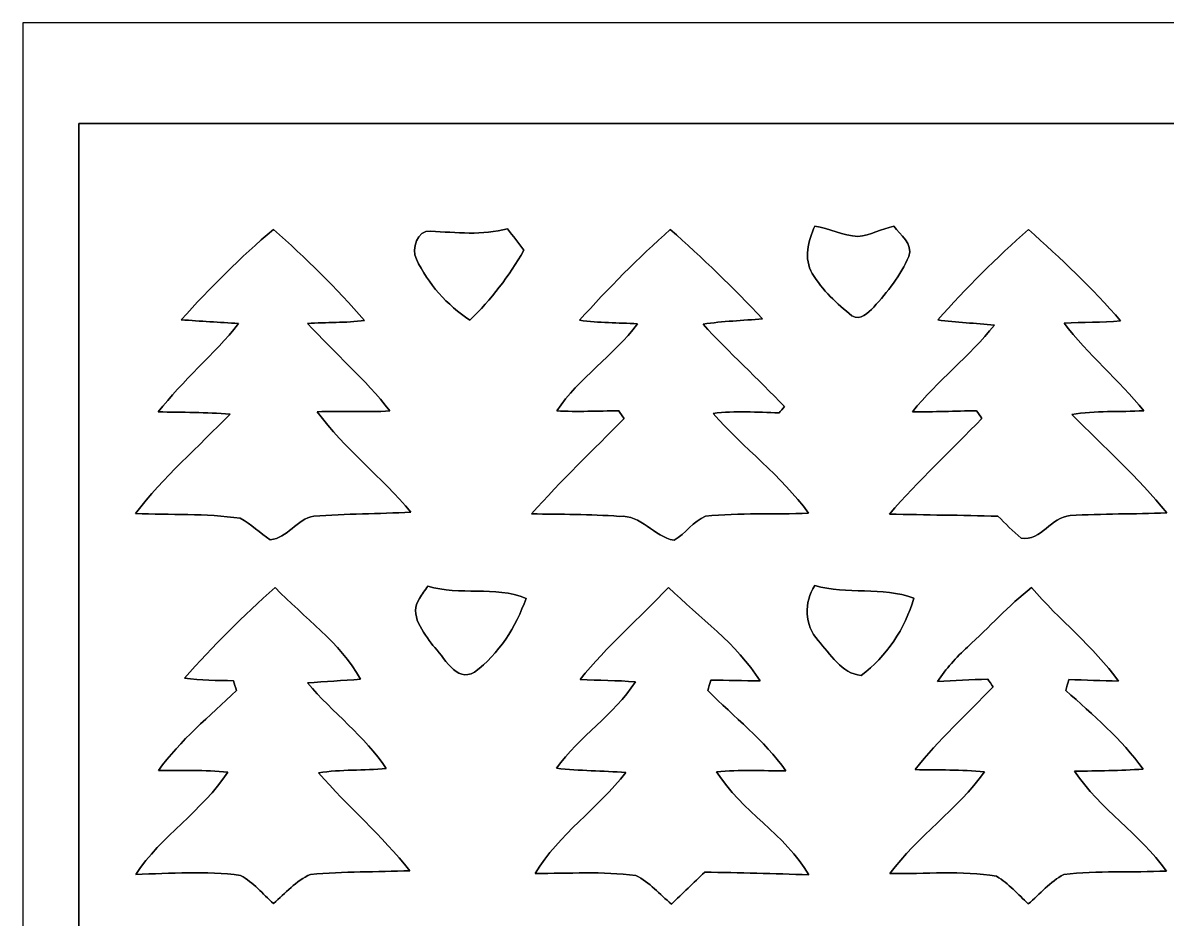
# Model space of a CAD drawing. Header units: centimetres. Extents: x -16.8 to 16.8, y -16.7 to 16.7.
# Drawn here: x -16.77 to -5.95, y 8.19 to 16.67 of the extents above; entities that cross this region are included whole.
import ezdxf

# ---------------------------------------------------------------- set-up
doc = ezdxf.new("R2010")
doc.units = ezdxf.units.CM
doc.header["$MEASUREMENT"] = 0
doc.layers.add('Layer 1', color=7, linetype='Continuous')

msp = doc.modelspace()

# ---------------------------------------------------------------- linework, layer by layer
at = {"layer": 'Layer 1', "color": 7}
for points, knots in [([(-16.77458, 16.66875), (-16.77458, 16.66875), (16.77458, 16.66875), (16.77458, 16.66875), (16.77458, 16.66875), (16.77458, 16.66875), (16.77458, -16.66875), (16.77458, -16.66875), (16.77458, -16.66875), (16.77458, -16.66875), (-16.77458, -16.66875), (-16.77458, -16.66875), (-16.77458, -16.66875), (-16.77458, -16.66875), (-16.77458, 16.66875), (-16.77458, 16.66875), (-16.77458, 16.66875), (-16.77458, 16.66875), (-16.77458, 16.66875), (-16.77458, 16.66875)], [0, 0, 0, 0, 0.16666667, 0.16666667, 0.16666667, 0.16666667, 0.33333333, 0.33333333, 0.33333333, 0.33333333, 0.5, 0.5, 0.5, 0.5, 0.66666667, 0.66666667, 0.66666667, 0.66666667, 1, 1, 1, 1]), ([(-16.24506, 15.71625), (-16.24577, 7.88458), (-16.24542, 0.05292), (-16.24542, -7.77875), (-16.24542, -7.77875), (-16.23801, -10.61014), (-16.26059, -13.44189), (-16.23413, -16.27293), (-16.23413, -16.27293), (-5.78379, -16.29198), (4.66619, -16.27329), (15.11653, -16.28211), (15.11653, -16.28211), (15.49224, -16.28281), (15.86865, -16.27858), (16.24436, -16.25494), (16.24436, -16.25494), (16.23942, -5.60176), (16.25953, 5.05213), (16.23448, 15.70531), (16.23448, 15.70531), (14.40356, 15.73071), (12.57265, 15.70919), (10.74208, 15.71625), (10.74208, 15.71625), (1.74625, 15.71625), (-7.24958, 15.7166), (-16.24506, 15.71625)], [0, 0, 0, 0, 0.125, 0.125, 0.125, 0.125, 0.25, 0.25, 0.25, 0.25, 0.375, 0.375, 0.375, 0.375, 0.5, 0.5, 0.5, 0.5, 0.625, 0.625, 0.625, 0.625, 0.75, 0.75, 0.75, 0.75, 1, 1, 1, 1]), ([(-9.27911, 14.74541), (-9.14259, 14.72283), (-9.01241, 14.65721), (-8.87271, 14.64839), (-8.87271, 14.64839), (-8.75418, 14.65686), (-8.64764, 14.72001), (-8.53264, 14.74435), (-8.53264, 14.74435), (-8.47019, 14.66144), (-8.34813, 14.57748), (-8.39082, 14.4593), (-8.39082, 14.4593), (-8.46631, 14.27797), (-8.59367, 14.12381), (-8.72243, 13.97811), (-8.72243, 13.97811), (-8.77429, 13.9259), (-8.85014, 13.84829), (-8.92845, 13.89627), (-8.92845, 13.89627), (-9.07133, 14.01022), (-9.20821, 14.14004), (-9.30451, 14.29702), (-9.30451, 14.29702), (-9.38671, 14.43602), (-9.34544, 14.60817), (-9.27911, 14.74541)], [0, 0, 0, 0, 0.125, 0.125, 0.125, 0.125, 0.25, 0.25, 0.25, 0.25, 0.375, 0.375, 0.375, 0.375, 0.5, 0.5, 0.5, 0.5, 0.625, 0.625, 0.625, 0.625, 0.75, 0.75, 0.75, 0.75, 1, 1, 1, 1]), ([(-15.27563, 13.85887), (-15.00399, 14.16191), (-14.71542, 14.45154), (-14.40392, 14.71366), (-14.40392, 14.71366), (-14.097, 14.4466), (-13.81054, 14.15697), (-13.54102, 13.85288), (-13.54102, 13.85288), (-13.71988, 13.82889), (-13.90121, 13.83559), (-14.08077, 13.82501), (-14.08077, 13.82501), (-13.82466, 13.54526), (-13.53432, 13.29655), (-13.30113, 12.99633), (-13.30113, 12.99633), (-13.52973, 12.98187), (-13.75939, 12.99633), (-13.98834, 12.98822), (-13.98834, 12.98822), (-13.73011, 12.63897), (-13.38051, 12.37051), (-13.10217, 12.03819), (-13.10217, 12.03819), (-13.40873, 12.02196), (-13.71565, 12.02267), (-14.02186, 12.00079), (-14.02186, 12.00079), (-14.18026, 11.97504), (-14.27198, 11.79054), (-14.4332, 11.77784), (-14.4332, 11.77784), (-14.53233, 11.83958), (-14.61453, 11.92565), (-14.71754, 11.98069), (-14.71754, 11.98069), (-15.04597, 12.02831), (-15.37864, 12.01173), (-15.70919, 12.02514), (-15.70919, 12.02514), (-15.44532, 12.37051), (-15.11476, 12.6559), (-14.81349, 12.96705), (-14.81349, 12.96705), (-15.03998, 12.98116), (-15.26646, 12.98504), (-15.49329, 12.98681), (-15.49329, 12.98681), (-15.26293, 13.28632), (-14.96695, 13.52691), (-14.73376, 13.8236), (-14.73376, 13.8236), (-14.91439, 13.8363), (-15.09536, 13.84582), (-15.27563, 13.85887)], [0, 0, 0, 0, 0.06666667, 0.06666667, 0.06666667, 0.06666667, 0.13333333, 0.13333333, 0.13333333, 0.13333333, 0.2, 0.2, 0.2, 0.2, 0.26666667, 0.26666667, 0.26666667, 0.26666667, 0.33333333, 0.33333333, 0.33333333, 0.33333333, 0.4, 0.4, 0.4, 0.4, 0.46666667, 0.46666667, 0.46666667, 0.46666667, 0.53333333, 0.53333333, 0.53333333, 0.53333333, 0.6, 0.6, 0.6, 0.6, 0.66666667, 0.66666667, 0.66666667, 0.66666667, 0.73333333, 0.73333333, 0.73333333, 0.73333333, 0.8, 0.8, 0.8, 0.8, 0.86666667, 0.86666667, 0.86666667, 0.86666667, 1, 1, 1, 1]), ([(-12.9159, 14.69672), (-12.67284, 14.68684), (-12.42695, 14.65439), (-12.18812, 14.72071), (-12.18812, 14.72071), (-12.13591, 14.65368), (-12.0844, 14.58595), (-12.03396, 14.51751), (-12.03396, 14.51751), (-12.17013, 14.27162), (-12.34546, 14.05043), (-12.54619, 13.85429), (-12.54619, 13.85429), (-12.75997, 13.99999), (-12.93989, 14.19719), (-13.05101, 14.43284), (-13.05101, 14.43284), (-13.09899, 14.53162), (-13.04608, 14.71083), (-12.9159, 14.69672)], [0, 0, 0, 0, 0.16666667, 0.16666667, 0.16666667, 0.16666667, 0.33333333, 0.33333333, 0.33333333, 0.33333333, 0.5, 0.5, 0.5, 0.5, 0.66666667, 0.66666667, 0.66666667, 0.66666667, 1, 1, 1, 1]), ([(-11.50585, 13.85429), (-11.23633, 14.15662), (-10.95058, 14.44449), (-10.64754, 14.71295), (-10.64754, 14.71295), (-10.3438, 14.44413), (-10.05134, 14.16332), (-9.77406, 13.86769), (-9.77406, 13.86769), (-9.96244, 13.85252), (-10.15118, 13.84547), (-10.33815, 13.8176), (-10.33815, 13.8176), (-10.0905, 13.54878), (-9.81922, 13.30254), (-9.56733, 13.03761), (-9.56733, 13.03761), (-9.58003, 13.02244), (-9.60579, 12.99245), (-9.61849, 12.97764), (-9.61849, 12.97764), (-9.82627, 12.98399), (-10.03512, 12.99951), (-10.24184, 12.97305), (-10.24184, 12.97305), (-9.95539, 12.64461), (-9.59873, 12.3825), (-9.33909, 12.02937), (-9.33909, 12.02937), (-9.66399, 12.01455), (-9.99102, 12.03325), (-10.31416, 12.00009), (-10.31416, 12.00009), (-10.43023, 11.95035), (-10.50431, 11.83711), (-10.61261, 11.7729), (-10.61261, 11.7729), (-10.80382, 11.80641), (-10.92271, 12.01808), (-11.1319, 11.99833), (-11.1319, 11.99833), (-11.40742, 12.0202), (-11.68365, 12.01632), (-11.95987, 12.02267), (-11.95987, 12.02267), (-11.68329, 12.33805), (-11.37744, 12.62521), (-11.08463, 12.92507), (-11.08463, 12.92507), (-11.09733, 12.94306), (-11.12308, 12.97869), (-11.13578, 12.99669), (-11.13578, 12.99669), (-11.33158, 12.99669), (-11.52737, 12.9861), (-11.72281, 12.99669), (-11.72281, 12.99669), (-11.51326, 13.31031), (-11.18376, 13.51774), (-10.95939, 13.82007), (-10.95939, 13.82007), (-11.14143, 13.83277), (-11.32487, 13.82712), (-11.50585, 13.85429)], [0, 0, 0, 0, 0.05882353, 0.05882353, 0.05882353, 0.05882353, 0.11764706, 0.11764706, 0.11764706, 0.11764706, 0.17647059, 0.17647059, 0.17647059, 0.17647059, 0.23529412, 0.23529412, 0.23529412, 0.23529412, 0.29411765, 0.29411765, 0.29411765, 0.29411765, 0.35294118, 0.35294118, 0.35294118, 0.35294118, 0.41176471, 0.41176471, 0.41176471, 0.41176471, 0.47058824, 0.47058824, 0.47058824, 0.47058824, 0.52941176, 0.52941176, 0.52941176, 0.52941176, 0.58823529, 0.58823529, 0.58823529, 0.58823529, 0.64705882, 0.64705882, 0.64705882, 0.64705882, 0.70588235, 0.70588235, 0.70588235, 0.70588235, 0.76470588, 0.76470588, 0.76470588, 0.76470588, 0.82352941, 0.82352941, 0.82352941, 0.82352941, 0.88235294, 0.88235294, 0.88235294, 0.88235294, 1, 1, 1, 1]), ([(-8.11706, 13.85782), (-7.84684, 14.15909), (-7.56179, 14.44766), (-7.25664, 14.71436), (-7.25664, 14.71436), (-6.95501, 14.43743), (-6.65198, 14.16015), (-6.38598, 13.84794), (-6.38598, 13.84794), (-6.56414, 13.83453), (-6.7437, 13.83524), (-6.92185, 13.82748), (-6.92185, 13.82748), (-6.69431, 13.52973), (-6.40362, 13.28808), (-6.16691, 12.99845), (-6.16691, 12.99845), (-6.39445, 12.98328), (-6.62411, 13.00233), (-6.84918, 12.96247), (-6.84918, 12.96247), (-6.54368, 12.65802), (-6.21983, 12.36909), (-5.9503, 12.03078), (-5.9503, 12.03078), (-6.25475, 12.0209), (-6.5592, 12.02302), (-6.86329, 12.00609), (-6.86329, 12.00609), (-7.04568, 11.99515), (-7.13352, 11.76302), (-7.32825, 11.79195), (-7.32825, 11.79195), (-7.40586, 11.85721), (-7.47607, 11.92989), (-7.54803, 12.00009), (-7.54803, 12.00009), (-7.88988, 12.01032), (-8.23207, 12.01067), (-8.57356, 12.0209), (-8.57356, 12.0209), (-8.29804, 12.3377), (-7.99112, 12.62486), (-7.69832, 12.92507), (-7.69832, 12.92507), (-7.71102, 12.94342), (-7.73642, 12.98046), (-7.74912, 12.9988), (-7.74912, 12.9988), (-7.95196, 12.99669), (-8.15411, 12.98434), (-8.3566, 12.98928), (-8.3566, 12.98928), (-8.11706, 13.27997), (-7.81791, 13.51456), (-7.58084, 13.80737), (-7.58084, 13.80737), (-7.7597, 13.82712), (-7.93926, 13.83312), (-8.11706, 13.85782)], [0, 0, 0, 0, 0.0625, 0.0625, 0.0625, 0.0625, 0.125, 0.125, 0.125, 0.125, 0.1875, 0.1875, 0.1875, 0.1875, 0.25, 0.25, 0.25, 0.25, 0.3125, 0.3125, 0.3125, 0.3125, 0.375, 0.375, 0.375, 0.375, 0.4375, 0.4375, 0.4375, 0.4375, 0.5, 0.5, 0.5, 0.5, 0.5625, 0.5625, 0.5625, 0.5625, 0.625, 0.625, 0.625, 0.625, 0.6875, 0.6875, 0.6875, 0.6875, 0.75, 0.75, 0.75, 0.75, 0.8125, 0.8125, 0.8125, 0.8125, 0.875, 0.875, 0.875, 0.875, 1, 1, 1, 1]), ([(-15.24459, 10.46797), (-14.97577, 10.77066), (-14.68931, 11.05817), (-14.38628, 11.32664), (-14.38628, 11.32664), (-14.11852, 11.03912), (-13.77033, 10.80805), (-13.58089, 10.45633), (-13.58089, 10.45633), (-13.7474, 10.44469), (-13.91391, 10.43587), (-14.08007, 10.42247), (-14.08007, 10.42247), (-13.84335, 10.14166), (-13.54067, 9.91835), (-13.33535, 9.61178), (-13.33535, 9.61178), (-13.54878, 9.59167), (-13.76468, 9.60579), (-13.9767, 9.57121), (-13.9767, 9.57121), (-13.69766, 9.25407), (-13.37698, 8.97537), (-13.11204, 8.64552), (-13.11204, 8.64552), (-13.42496, 8.63177), (-13.73964, 8.63917), (-14.05184, 8.60989), (-14.05184, 8.60989), (-14.19154, 8.55274), (-14.28891, 8.42892), (-14.40321, 8.33508), (-14.40321, 8.33508), (-14.50587, 8.42469), (-14.59336, 8.53475), (-14.71366, 8.60143), (-14.71366, 8.60143), (-15.04315, 8.64447), (-15.37582, 8.62083), (-15.70673, 8.60989), (-15.70673, 8.60989), (-15.46648, 8.97467), (-15.07525, 9.21032), (-14.83607, 9.57792), (-14.83607, 9.57792), (-15.05373, 9.60155), (-15.27246, 9.59026), (-15.49083, 9.59238), (-15.49083, 9.59238), (-15.28727, 9.88236), (-15.00576, 10.10497), (-14.75423, 10.35085), (-14.75423, 10.35085), (-14.76093, 10.37378), (-14.77469, 10.41929), (-14.78174, 10.44222), (-14.78174, 10.44222), (-14.93591, 10.44928), (-15.09183, 10.44222), (-15.24459, 10.46797)], [0, 0, 0, 0, 0.0625, 0.0625, 0.0625, 0.0625, 0.125, 0.125, 0.125, 0.125, 0.1875, 0.1875, 0.1875, 0.1875, 0.25, 0.25, 0.25, 0.25, 0.3125, 0.3125, 0.3125, 0.3125, 0.375, 0.375, 0.375, 0.375, 0.4375, 0.4375, 0.4375, 0.4375, 0.5, 0.5, 0.5, 0.5, 0.5625, 0.5625, 0.5625, 0.5625, 0.625, 0.625, 0.625, 0.625, 0.6875, 0.6875, 0.6875, 0.6875, 0.75, 0.75, 0.75, 0.75, 0.8125, 0.8125, 0.8125, 0.8125, 0.875, 0.875, 0.875, 0.875, 1, 1, 1, 1]), ([(-12.94271, 11.33863), (-12.63791, 11.2462), (-12.31089, 11.34357), (-12.01314, 11.22257), (-12.01314, 11.22257), (-12.10663, 10.95199), (-12.26891, 10.69658), (-12.50033, 10.52477), (-12.50033, 10.52477), (-12.67495, 10.41682), (-12.79172, 10.67788), (-12.89473, 10.7763), (-12.89473, 10.7763), (-12.97869, 10.89589), (-13.12968, 11.07299), (-13.02103, 11.22221), (-13.02103, 11.22221), (-12.99669, 11.26208), (-12.96952, 11.30018), (-12.94271, 11.33863)], [0, 0, 0, 0, 0.16666667, 0.16666667, 0.16666667, 0.16666667, 0.33333333, 0.33333333, 0.33333333, 0.33333333, 0.5, 0.5, 0.5, 0.5, 0.66666667, 0.66666667, 0.66666667, 0.66666667, 1, 1, 1, 1]), ([(-11.4995, 10.45457), (-11.24973, 10.77136), (-10.9414, 11.03383), (-10.66483, 11.32628), (-10.66483, 11.32628), (-10.37202, 11.03806), (-10.01854, 10.79429), (-9.7984, 10.44116), (-9.7984, 10.44116), (-9.95398, 10.44363), (-10.10955, 10.44716), (-10.26478, 10.44822), (-10.26478, 10.44822), (-10.27218, 10.42352), (-10.28665, 10.37414), (-10.2937, 10.34944), (-10.2937, 10.34944), (-10.04253, 10.10144), (-9.76207, 9.87919), (-9.55393, 9.59167), (-9.55393, 9.59167), (-9.77265, 9.5885), (-9.99208, 9.60226), (-10.21009, 9.5818), (-10.21009, 9.5818), (-9.97479, 9.20785), (-9.55781, 8.98913), (-9.33838, 8.60601), (-9.33838, 8.60601), (-9.66646, 8.61836), (-9.99419, 8.62647), (-10.32193, 8.63106), (-10.32193, 8.63106), (-10.42776, 8.53122), (-10.53218, 8.42998), (-10.63801, 8.33014), (-10.63801, 8.33014), (-10.74808, 8.42186), (-10.84404, 8.53546), (-10.97421, 8.59966), (-10.97421, 8.59966), (-11.2903, 8.64129), (-11.60921, 8.61766), (-11.92671, 8.61942), (-11.92671, 8.61942), (-11.70411, 8.99195), (-11.33016, 9.23466), (-11.0684, 9.57474), (-11.0684, 9.57474), (-11.28713, 9.59062), (-11.50691, 9.58956), (-11.72528, 9.61496), (-11.72528, 9.61496), (-11.50832, 9.91552), (-11.18059, 10.11978), (-10.97844, 10.43305), (-10.97844, 10.43305), (-11.15201, 10.4461), (-11.32593, 10.44504), (-11.4995, 10.45457)], [0, 0, 0, 0, 0.0625, 0.0625, 0.0625, 0.0625, 0.125, 0.125, 0.125, 0.125, 0.1875, 0.1875, 0.1875, 0.1875, 0.25, 0.25, 0.25, 0.25, 0.3125, 0.3125, 0.3125, 0.3125, 0.375, 0.375, 0.375, 0.375, 0.4375, 0.4375, 0.4375, 0.4375, 0.5, 0.5, 0.5, 0.5, 0.5625, 0.5625, 0.5625, 0.5625, 0.625, 0.625, 0.625, 0.625, 0.6875, 0.6875, 0.6875, 0.6875, 0.75, 0.75, 0.75, 0.75, 0.8125, 0.8125, 0.8125, 0.8125, 0.875, 0.875, 0.875, 0.875, 1, 1, 1, 1]), ([(-9.28158, 11.34463), (-8.97396, 11.25396), (-8.64517, 11.33687), (-8.34319, 11.22398), (-8.34319, 11.22398), (-8.42539, 10.93682), (-8.60249, 10.67153), (-8.84096, 10.49337), (-8.84096, 10.49337), (-9.02864, 10.50925), (-9.13306, 10.69904), (-9.24948, 10.82428), (-9.24948, 10.82428), (-9.37789, 10.96821), (-9.38424, 11.18482), (-9.28158, 11.34463)], [0, 0, 0, 0, 0.2, 0.2, 0.2, 0.2, 0.4, 0.4, 0.4, 0.4, 0.6, 0.6, 0.6, 0.6, 1, 1, 1, 1]), ([(-7.83414, 10.76219), (-7.63023, 10.94705), (-7.44784, 11.15589), (-7.22912, 11.32417), (-7.22912, 11.32417), (-6.96736, 11.01831), (-6.64245, 10.76713), (-6.40644, 10.43905), (-6.40644, 10.43905), (-6.56343, 10.44257), (-6.72042, 10.45139), (-6.8774, 10.45386), (-6.8774, 10.45386), (-6.88411, 10.42811), (-6.89822, 10.37696), (-6.90492, 10.35121), (-6.90492, 10.35121), (-6.64774, 10.11802), (-6.37716, 9.89118), (-6.17361, 9.60684), (-6.17361, 9.60684), (-6.38951, 9.59273), (-6.60612, 9.58956), (-6.82237, 9.58638), (-6.82237, 9.58638), (-6.58036, 9.22831), (-6.2036, 8.99336), (-5.95348, 8.642), (-5.95348, 8.642), (-6.27662, 8.62612), (-6.60294, 8.64764), (-6.92397, 8.60989), (-6.92397, 8.60989), (-7.05379, 8.54181), (-7.14869, 8.42363), (-7.26017, 8.33049), (-7.26017, 8.33049), (-7.35683, 8.42116), (-7.44467, 8.52452), (-7.56003, 8.59226), (-7.56003, 8.59226), (-7.89376, 8.65082), (-8.23348, 8.61095), (-8.57003, 8.61836), (-8.57003, 8.61836), (-8.30686, 8.97149), (-7.93291, 9.22479), (-7.67362, 9.57968), (-7.67362, 9.57968), (-7.89199, 9.60367), (-8.11248, 9.59661), (-8.33155, 9.60155), (-8.33155, 9.60155), (-8.10789, 9.88342), (-7.84366, 10.1286), (-7.59248, 10.38507), (-7.59248, 10.38507), (-7.60518, 10.40377), (-7.63129, 10.44081), (-7.64434, 10.45916), (-7.64434, 10.45916), (-7.80309, 10.45175), (-7.96078, 10.44187), (-8.11918, 10.43517), (-8.11918, 10.43517), (-8.04016, 10.55688), (-7.94173, 10.66447), (-7.83414, 10.76219)], [0, 0, 0, 0, 0.05555556, 0.05555556, 0.05555556, 0.05555556, 0.11111111, 0.11111111, 0.11111111, 0.11111111, 0.16666667, 0.16666667, 0.16666667, 0.16666667, 0.22222222, 0.22222222, 0.22222222, 0.22222222, 0.27777778, 0.27777778, 0.27777778, 0.27777778, 0.33333333, 0.33333333, 0.33333333, 0.33333333, 0.38888889, 0.38888889, 0.38888889, 0.38888889, 0.44444444, 0.44444444, 0.44444444, 0.44444444, 0.5, 0.5, 0.5, 0.5, 0.55555556, 0.55555556, 0.55555556, 0.55555556, 0.61111111, 0.61111111, 0.61111111, 0.61111111, 0.66666667, 0.66666667, 0.66666667, 0.66666667, 0.72222222, 0.72222222, 0.72222222, 0.72222222, 0.77777778, 0.77777778, 0.77777778, 0.77777778, 0.83333333, 0.83333333, 0.83333333, 0.83333333, 0.88888889, 0.88888889, 0.88888889, 0.88888889, 1, 1, 1, 1])]:
    msp.add_open_spline(points, degree=3, knots=knots, dxfattribs=at)
at = {"layer": 'Layer 1', "color": 252}
for points, knots in [([(-16.24506, 15.71625), (-7.24958, 15.7166), (1.74625, 15.71625), (10.74208, 15.71625), (10.74208, 15.71625), (12.57265, 15.70919), (14.40356, 15.73071), (16.23448, 15.70531), (16.23448, 15.70531), (16.25953, 5.05213), (16.23942, -5.60176), (16.24436, -16.25494), (16.24436, -16.25494), (15.86865, -16.27858), (15.49224, -16.28281), (15.11653, -16.28211), (15.11653, -16.28211), (4.66619, -16.27329), (-5.78379, -16.29198), (-16.23413, -16.27293), (-16.23413, -16.27293), (-16.26059, -13.44189), (-16.23801, -10.61014), (-16.24542, -7.77875), (-16.24542, -7.77875), (-16.24542, 0.05292), (-16.24577, 7.88458), (-16.24506, 15.71625), (-16.24506, 15.71625), (-16.24506, 15.71625), (-16.24506, 15.71625), (-16.24506, 15.71625)], [0, 0, 0, 0, 0.11111111, 0.11111111, 0.11111111, 0.11111111, 0.22222222, 0.22222222, 0.22222222, 0.22222222, 0.33333333, 0.33333333, 0.33333333, 0.33333333, 0.44444444, 0.44444444, 0.44444444, 0.44444444, 0.55555556, 0.55555556, 0.55555556, 0.55555556, 0.66666667, 0.66666667, 0.66666667, 0.66666667, 0.77777778, 0.77777778, 0.77777778, 0.77777778, 1, 1, 1, 1]), ([(-9.27911, 14.74541), (-9.34544, 14.60817), (-9.38671, 14.43602), (-9.30451, 14.29702), (-9.30451, 14.29702), (-9.20821, 14.14004), (-9.07133, 14.01022), (-8.92845, 13.89627), (-8.92845, 13.89627), (-8.85014, 13.84829), (-8.77429, 13.9259), (-8.72243, 13.97811), (-8.72243, 13.97811), (-8.59367, 14.12381), (-8.46631, 14.27797), (-8.39082, 14.4593), (-8.39082, 14.4593), (-8.34813, 14.57748), (-8.47019, 14.66144), (-8.53264, 14.74435), (-8.53264, 14.74435), (-8.64764, 14.72001), (-8.75418, 14.65686), (-8.87271, 14.64839), (-8.87271, 14.64839), (-9.01241, 14.65721), (-9.14259, 14.72283), (-9.27911, 14.74541), (-9.27911, 14.74541), (-9.27911, 14.74541), (-9.27911, 14.74541), (-9.27911, 14.74541)], [0, 0, 0, 0, 0.11111111, 0.11111111, 0.11111111, 0.11111111, 0.22222222, 0.22222222, 0.22222222, 0.22222222, 0.33333333, 0.33333333, 0.33333333, 0.33333333, 0.44444444, 0.44444444, 0.44444444, 0.44444444, 0.55555556, 0.55555556, 0.55555556, 0.55555556, 0.66666667, 0.66666667, 0.66666667, 0.66666667, 0.77777778, 0.77777778, 0.77777778, 0.77777778, 1, 1, 1, 1]), ([(-15.27563, 13.85887), (-15.09536, 13.84582), (-14.91439, 13.8363), (-14.73376, 13.8236), (-14.73376, 13.8236), (-14.96695, 13.52691), (-15.26293, 13.28632), (-15.49329, 12.98681), (-15.49329, 12.98681), (-15.26646, 12.98504), (-15.03998, 12.98116), (-14.81349, 12.96705), (-14.81349, 12.96705), (-15.11476, 12.6559), (-15.44532, 12.37051), (-15.70919, 12.02514), (-15.70919, 12.02514), (-15.37864, 12.01173), (-15.04597, 12.02831), (-14.71754, 11.98069), (-14.71754, 11.98069), (-14.61453, 11.92565), (-14.53233, 11.83958), (-14.4332, 11.77784), (-14.4332, 11.77784), (-14.27198, 11.79054), (-14.18026, 11.97504), (-14.02186, 12.00079), (-14.02186, 12.00079), (-13.71565, 12.02267), (-13.40873, 12.02196), (-13.10217, 12.03819), (-13.10217, 12.03819), (-13.38051, 12.37051), (-13.73011, 12.63897), (-13.98834, 12.98822), (-13.98834, 12.98822), (-13.75939, 12.99633), (-13.52973, 12.98187), (-13.30113, 12.99633), (-13.30113, 12.99633), (-13.53432, 13.29655), (-13.82466, 13.54526), (-14.08077, 13.82501), (-14.08077, 13.82501), (-13.90121, 13.83559), (-13.71988, 13.82889), (-13.54102, 13.85288), (-13.54102, 13.85288), (-13.81054, 14.15697), (-14.097, 14.4466), (-14.40392, 14.71366), (-14.40392, 14.71366), (-14.71542, 14.45154), (-15.00399, 14.16191), (-15.27563, 13.85887), (-15.27563, 13.85887), (-15.27563, 13.85887), (-15.27563, 13.85887), (-15.27563, 13.85887)], [0, 0, 0, 0, 0.0625, 0.0625, 0.0625, 0.0625, 0.125, 0.125, 0.125, 0.125, 0.1875, 0.1875, 0.1875, 0.1875, 0.25, 0.25, 0.25, 0.25, 0.3125, 0.3125, 0.3125, 0.3125, 0.375, 0.375, 0.375, 0.375, 0.4375, 0.4375, 0.4375, 0.4375, 0.5, 0.5, 0.5, 0.5, 0.5625, 0.5625, 0.5625, 0.5625, 0.625, 0.625, 0.625, 0.625, 0.6875, 0.6875, 0.6875, 0.6875, 0.75, 0.75, 0.75, 0.75, 0.8125, 0.8125, 0.8125, 0.8125, 0.875, 0.875, 0.875, 0.875, 1, 1, 1, 1]), ([(-12.9159, 14.69672), (-13.04608, 14.71083), (-13.09899, 14.53162), (-13.05101, 14.43284), (-13.05101, 14.43284), (-12.93989, 14.19719), (-12.75997, 13.99999), (-12.54619, 13.85429), (-12.54619, 13.85429), (-12.34546, 14.05043), (-12.17013, 14.27162), (-12.03396, 14.51751), (-12.03396, 14.51751), (-12.0844, 14.58595), (-12.13591, 14.65368), (-12.18812, 14.72071), (-12.18812, 14.72071), (-12.42695, 14.65439), (-12.67284, 14.68684), (-12.9159, 14.69672), (-12.9159, 14.69672), (-12.9159, 14.69672), (-12.9159, 14.69672), (-12.9159, 14.69672)], [0, 0, 0, 0, 0.14285714, 0.14285714, 0.14285714, 0.14285714, 0.28571429, 0.28571429, 0.28571429, 0.28571429, 0.42857143, 0.42857143, 0.42857143, 0.42857143, 0.57142857, 0.57142857, 0.57142857, 0.57142857, 0.71428571, 0.71428571, 0.71428571, 0.71428571, 1, 1, 1, 1]), ([(-11.50585, 13.85429), (-11.32487, 13.82712), (-11.14143, 13.83277), (-10.95939, 13.82007), (-10.95939, 13.82007), (-11.18376, 13.51774), (-11.51326, 13.31031), (-11.72281, 12.99669), (-11.72281, 12.99669), (-11.52737, 12.9861), (-11.33158, 12.99669), (-11.13578, 12.99669), (-11.13578, 12.99669), (-11.12308, 12.97869), (-11.09733, 12.94306), (-11.08463, 12.92507), (-11.08463, 12.92507), (-11.37744, 12.62521), (-11.68329, 12.33805), (-11.95987, 12.02267), (-11.95987, 12.02267), (-11.68365, 12.01632), (-11.40742, 12.0202), (-11.1319, 11.99833), (-11.1319, 11.99833), (-10.92271, 12.01808), (-10.80382, 11.80641), (-10.61261, 11.7729), (-10.61261, 11.7729), (-10.50431, 11.83711), (-10.43023, 11.95035), (-10.31416, 12.00009), (-10.31416, 12.00009), (-9.99102, 12.03325), (-9.66399, 12.01455), (-9.33909, 12.02937), (-9.33909, 12.02937), (-9.59873, 12.3825), (-9.95539, 12.64461), (-10.24184, 12.97305), (-10.24184, 12.97305), (-10.03512, 12.99951), (-9.82627, 12.98399), (-9.61849, 12.97764), (-9.61849, 12.97764), (-9.60579, 12.99245), (-9.58003, 13.02244), (-9.56733, 13.03761), (-9.56733, 13.03761), (-9.81922, 13.30254), (-10.0905, 13.54878), (-10.33815, 13.8176), (-10.33815, 13.8176), (-10.15118, 13.84547), (-9.96244, 13.85252), (-9.77406, 13.86769), (-9.77406, 13.86769), (-10.05134, 14.16332), (-10.3438, 14.44413), (-10.64754, 14.71295), (-10.64754, 14.71295), (-10.95058, 14.44449), (-11.23633, 14.15662), (-11.50585, 13.85429), (-11.50585, 13.85429), (-11.50585, 13.85429), (-11.50585, 13.85429), (-11.50585, 13.85429)], [0, 0, 0, 0, 0.05555556, 0.05555556, 0.05555556, 0.05555556, 0.11111111, 0.11111111, 0.11111111, 0.11111111, 0.16666667, 0.16666667, 0.16666667, 0.16666667, 0.22222222, 0.22222222, 0.22222222, 0.22222222, 0.27777778, 0.27777778, 0.27777778, 0.27777778, 0.33333333, 0.33333333, 0.33333333, 0.33333333, 0.38888889, 0.38888889, 0.38888889, 0.38888889, 0.44444444, 0.44444444, 0.44444444, 0.44444444, 0.5, 0.5, 0.5, 0.5, 0.55555556, 0.55555556, 0.55555556, 0.55555556, 0.61111111, 0.61111111, 0.61111111, 0.61111111, 0.66666667, 0.66666667, 0.66666667, 0.66666667, 0.72222222, 0.72222222, 0.72222222, 0.72222222, 0.77777778, 0.77777778, 0.77777778, 0.77777778, 0.83333333, 0.83333333, 0.83333333, 0.83333333, 0.88888889, 0.88888889, 0.88888889, 0.88888889, 1, 1, 1, 1]), ([(-8.11706, 13.85782), (-7.93926, 13.83312), (-7.7597, 13.82712), (-7.58084, 13.80737), (-7.58084, 13.80737), (-7.81791, 13.51456), (-8.11706, 13.27997), (-8.3566, 12.98928), (-8.3566, 12.98928), (-8.15411, 12.98434), (-7.95196, 12.99669), (-7.74912, 12.9988), (-7.74912, 12.9988), (-7.73642, 12.98046), (-7.71102, 12.94342), (-7.69832, 12.92507), (-7.69832, 12.92507), (-7.99112, 12.62486), (-8.29804, 12.3377), (-8.57356, 12.0209), (-8.57356, 12.0209), (-8.23207, 12.01067), (-7.88988, 12.01032), (-7.54803, 12.00009), (-7.54803, 12.00009), (-7.47607, 11.92989), (-7.40586, 11.85721), (-7.32825, 11.79195), (-7.32825, 11.79195), (-7.13352, 11.76302), (-7.04568, 11.99515), (-6.86329, 12.00609), (-6.86329, 12.00609), (-6.5592, 12.02302), (-6.25475, 12.0209), (-5.9503, 12.03078), (-5.9503, 12.03078), (-6.21983, 12.36909), (-6.54368, 12.65802), (-6.84918, 12.96247), (-6.84918, 12.96247), (-6.62411, 13.00233), (-6.39445, 12.98328), (-6.16691, 12.99845), (-6.16691, 12.99845), (-6.40362, 13.28808), (-6.69431, 13.52973), (-6.92185, 13.82748), (-6.92185, 13.82748), (-6.7437, 13.83524), (-6.56414, 13.83453), (-6.38598, 13.84794), (-6.38598, 13.84794), (-6.65198, 14.16015), (-6.95501, 14.43743), (-7.25664, 14.71436), (-7.25664, 14.71436), (-7.56179, 14.44766), (-7.84684, 14.15909), (-8.11706, 13.85782), (-8.11706, 13.85782), (-8.11706, 13.85782), (-8.11706, 13.85782), (-8.11706, 13.85782)], [0, 0, 0, 0, 0.05882353, 0.05882353, 0.05882353, 0.05882353, 0.11764706, 0.11764706, 0.11764706, 0.11764706, 0.17647059, 0.17647059, 0.17647059, 0.17647059, 0.23529412, 0.23529412, 0.23529412, 0.23529412, 0.29411765, 0.29411765, 0.29411765, 0.29411765, 0.35294118, 0.35294118, 0.35294118, 0.35294118, 0.41176471, 0.41176471, 0.41176471, 0.41176471, 0.47058824, 0.47058824, 0.47058824, 0.47058824, 0.52941176, 0.52941176, 0.52941176, 0.52941176, 0.58823529, 0.58823529, 0.58823529, 0.58823529, 0.64705882, 0.64705882, 0.64705882, 0.64705882, 0.70588235, 0.70588235, 0.70588235, 0.70588235, 0.76470588, 0.76470588, 0.76470588, 0.76470588, 0.82352941, 0.82352941, 0.82352941, 0.82352941, 0.88235294, 0.88235294, 0.88235294, 0.88235294, 1, 1, 1, 1]), ([(-15.24459, 10.46797), (-15.09183, 10.44222), (-14.93591, 10.44928), (-14.78174, 10.44222), (-14.78174, 10.44222), (-14.77469, 10.41929), (-14.76093, 10.37378), (-14.75423, 10.35085), (-14.75423, 10.35085), (-15.00576, 10.10497), (-15.28727, 9.88236), (-15.49083, 9.59238), (-15.49083, 9.59238), (-15.27246, 9.59026), (-15.05373, 9.60155), (-14.83607, 9.57792), (-14.83607, 9.57792), (-15.07525, 9.21032), (-15.46648, 8.97467), (-15.70673, 8.60989), (-15.70673, 8.60989), (-15.37582, 8.62083), (-15.04315, 8.64447), (-14.71366, 8.60143), (-14.71366, 8.60143), (-14.59336, 8.53475), (-14.50587, 8.42469), (-14.40321, 8.33508), (-14.40321, 8.33508), (-14.28891, 8.42892), (-14.19154, 8.55274), (-14.05184, 8.60989), (-14.05184, 8.60989), (-13.73964, 8.63917), (-13.42496, 8.63177), (-13.11204, 8.64552), (-13.11204, 8.64552), (-13.37698, 8.97537), (-13.69766, 9.25407), (-13.9767, 9.57121), (-13.9767, 9.57121), (-13.76468, 9.60579), (-13.54878, 9.59167), (-13.33535, 9.61178), (-13.33535, 9.61178), (-13.54067, 9.91835), (-13.84335, 10.14166), (-14.08007, 10.42247), (-14.08007, 10.42247), (-13.91391, 10.43587), (-13.7474, 10.44469), (-13.58089, 10.45633), (-13.58089, 10.45633), (-13.77033, 10.80805), (-14.11852, 11.03912), (-14.38628, 11.32664), (-14.38628, 11.32664), (-14.68931, 11.05817), (-14.97577, 10.77066), (-15.24459, 10.46797), (-15.24459, 10.46797), (-15.24459, 10.46797), (-15.24459, 10.46797), (-15.24459, 10.46797)], [0, 0, 0, 0, 0.05882353, 0.05882353, 0.05882353, 0.05882353, 0.11764706, 0.11764706, 0.11764706, 0.11764706, 0.17647059, 0.17647059, 0.17647059, 0.17647059, 0.23529412, 0.23529412, 0.23529412, 0.23529412, 0.29411765, 0.29411765, 0.29411765, 0.29411765, 0.35294118, 0.35294118, 0.35294118, 0.35294118, 0.41176471, 0.41176471, 0.41176471, 0.41176471, 0.47058824, 0.47058824, 0.47058824, 0.47058824, 0.52941176, 0.52941176, 0.52941176, 0.52941176, 0.58823529, 0.58823529, 0.58823529, 0.58823529, 0.64705882, 0.64705882, 0.64705882, 0.64705882, 0.70588235, 0.70588235, 0.70588235, 0.70588235, 0.76470588, 0.76470588, 0.76470588, 0.76470588, 0.82352941, 0.82352941, 0.82352941, 0.82352941, 0.88235294, 0.88235294, 0.88235294, 0.88235294, 1, 1, 1, 1]), ([(-12.94271, 11.33863), (-12.96952, 11.30018), (-12.99669, 11.26208), (-13.02103, 11.22221), (-13.02103, 11.22221), (-13.12968, 11.07299), (-12.97869, 10.89589), (-12.89473, 10.7763), (-12.89473, 10.7763), (-12.79172, 10.67788), (-12.67495, 10.41682), (-12.50033, 10.52477), (-12.50033, 10.52477), (-12.26891, 10.69658), (-12.10663, 10.95199), (-12.01314, 11.22257), (-12.01314, 11.22257), (-12.31089, 11.34357), (-12.63791, 11.2462), (-12.94271, 11.33863), (-12.94271, 11.33863), (-12.94271, 11.33863), (-12.94271, 11.33863), (-12.94271, 11.33863)], [0, 0, 0, 0, 0.14285714, 0.14285714, 0.14285714, 0.14285714, 0.28571429, 0.28571429, 0.28571429, 0.28571429, 0.42857143, 0.42857143, 0.42857143, 0.42857143, 0.57142857, 0.57142857, 0.57142857, 0.57142857, 0.71428571, 0.71428571, 0.71428571, 0.71428571, 1, 1, 1, 1]), ([(-11.4995, 10.45457), (-11.32593, 10.44504), (-11.15201, 10.4461), (-10.97844, 10.43305), (-10.97844, 10.43305), (-11.18059, 10.11978), (-11.50832, 9.91552), (-11.72528, 9.61496), (-11.72528, 9.61496), (-11.50691, 9.58956), (-11.28713, 9.59062), (-11.0684, 9.57474), (-11.0684, 9.57474), (-11.33016, 9.23466), (-11.70411, 8.99195), (-11.92671, 8.61942), (-11.92671, 8.61942), (-11.60921, 8.61766), (-11.2903, 8.64129), (-10.97421, 8.59966), (-10.97421, 8.59966), (-10.84404, 8.53546), (-10.74808, 8.42186), (-10.63801, 8.33014), (-10.63801, 8.33014), (-10.53218, 8.42998), (-10.42776, 8.53122), (-10.32193, 8.63106), (-10.32193, 8.63106), (-9.99419, 8.62647), (-9.66646, 8.61836), (-9.33838, 8.60601), (-9.33838, 8.60601), (-9.55781, 8.98913), (-9.97479, 9.20785), (-10.21009, 9.5818), (-10.21009, 9.5818), (-9.99208, 9.60226), (-9.77265, 9.5885), (-9.55393, 9.59167), (-9.55393, 9.59167), (-9.76207, 9.87919), (-10.04253, 10.10144), (-10.2937, 10.34944), (-10.2937, 10.34944), (-10.28665, 10.37414), (-10.27218, 10.42352), (-10.26478, 10.44822), (-10.26478, 10.44822), (-10.10955, 10.44716), (-9.95398, 10.44363), (-9.7984, 10.44116), (-9.7984, 10.44116), (-10.01854, 10.79429), (-10.37202, 11.03806), (-10.66483, 11.32628), (-10.66483, 11.32628), (-10.9414, 11.03383), (-11.24973, 10.77136), (-11.4995, 10.45457), (-11.4995, 10.45457), (-11.4995, 10.45457), (-11.4995, 10.45457), (-11.4995, 10.45457)], [0, 0, 0, 0, 0.05882353, 0.05882353, 0.05882353, 0.05882353, 0.11764706, 0.11764706, 0.11764706, 0.11764706, 0.17647059, 0.17647059, 0.17647059, 0.17647059, 0.23529412, 0.23529412, 0.23529412, 0.23529412, 0.29411765, 0.29411765, 0.29411765, 0.29411765, 0.35294118, 0.35294118, 0.35294118, 0.35294118, 0.41176471, 0.41176471, 0.41176471, 0.41176471, 0.47058824, 0.47058824, 0.47058824, 0.47058824, 0.52941176, 0.52941176, 0.52941176, 0.52941176, 0.58823529, 0.58823529, 0.58823529, 0.58823529, 0.64705882, 0.64705882, 0.64705882, 0.64705882, 0.70588235, 0.70588235, 0.70588235, 0.70588235, 0.76470588, 0.76470588, 0.76470588, 0.76470588, 0.82352941, 0.82352941, 0.82352941, 0.82352941, 0.88235294, 0.88235294, 0.88235294, 0.88235294, 1, 1, 1, 1]), ([(-9.28158, 11.34463), (-9.38424, 11.18482), (-9.37789, 10.96821), (-9.24948, 10.82428), (-9.24948, 10.82428), (-9.13306, 10.69904), (-9.02864, 10.50925), (-8.84096, 10.49337), (-8.84096, 10.49337), (-8.60249, 10.67153), (-8.42539, 10.93682), (-8.34319, 11.22398), (-8.34319, 11.22398), (-8.64517, 11.33687), (-8.97396, 11.25396), (-9.28158, 11.34463), (-9.28158, 11.34463), (-9.28158, 11.34463), (-9.28158, 11.34463), (-9.28158, 11.34463)], [0, 0, 0, 0, 0.16666667, 0.16666667, 0.16666667, 0.16666667, 0.33333333, 0.33333333, 0.33333333, 0.33333333, 0.5, 0.5, 0.5, 0.5, 0.66666667, 0.66666667, 0.66666667, 0.66666667, 1, 1, 1, 1]), ([(-7.83414, 10.76219), (-7.94173, 10.66447), (-8.04016, 10.55688), (-8.11918, 10.43517), (-8.11918, 10.43517), (-7.96078, 10.44187), (-7.80309, 10.45175), (-7.64434, 10.45916), (-7.64434, 10.45916), (-7.63129, 10.44081), (-7.60518, 10.40377), (-7.59248, 10.38507), (-7.59248, 10.38507), (-7.84366, 10.1286), (-8.10789, 9.88342), (-8.33155, 9.60155), (-8.33155, 9.60155), (-8.11248, 9.59661), (-7.89199, 9.60367), (-7.67362, 9.57968), (-7.67362, 9.57968), (-7.93291, 9.22479), (-8.30686, 8.97149), (-8.57003, 8.61836), (-8.57003, 8.61836), (-8.23348, 8.61095), (-7.89376, 8.65082), (-7.56003, 8.59226), (-7.56003, 8.59226), (-7.44467, 8.52452), (-7.35683, 8.42116), (-7.26017, 8.33049), (-7.26017, 8.33049), (-7.14869, 8.42363), (-7.05379, 8.54181), (-6.92397, 8.60989), (-6.92397, 8.60989), (-6.60294, 8.64764), (-6.27662, 8.62612), (-5.95348, 8.642), (-5.95348, 8.642), (-6.2036, 8.99336), (-6.58036, 9.22831), (-6.82237, 9.58638), (-6.82237, 9.58638), (-6.60612, 9.58956), (-6.38951, 9.59273), (-6.17361, 9.60684), (-6.17361, 9.60684), (-6.37716, 9.89118), (-6.64774, 10.11802), (-6.90492, 10.35121), (-6.90492, 10.35121), (-6.89822, 10.37696), (-6.88411, 10.42811), (-6.8774, 10.45386), (-6.8774, 10.45386), (-6.72042, 10.45139), (-6.56343, 10.44257), (-6.40644, 10.43905), (-6.40644, 10.43905), (-6.64245, 10.76713), (-6.96736, 11.01831), (-7.22912, 11.32417), (-7.22912, 11.32417), (-7.44784, 11.15589), (-7.63023, 10.94705), (-7.83414, 10.76219), (-7.83414, 10.76219), (-7.83414, 10.76219), (-7.83414, 10.76219), (-7.83414, 10.76219)], [0, 0, 0, 0, 0.05263158, 0.05263158, 0.05263158, 0.05263158, 0.10526316, 0.10526316, 0.10526316, 0.10526316, 0.15789474, 0.15789474, 0.15789474, 0.15789474, 0.21052632, 0.21052632, 0.21052632, 0.21052632, 0.26315789, 0.26315789, 0.26315789, 0.26315789, 0.31578947, 0.31578947, 0.31578947, 0.31578947, 0.36842105, 0.36842105, 0.36842105, 0.36842105, 0.42105263, 0.42105263, 0.42105263, 0.42105263, 0.47368421, 0.47368421, 0.47368421, 0.47368421, 0.52631579, 0.52631579, 0.52631579, 0.52631579, 0.57894737, 0.57894737, 0.57894737, 0.57894737, 0.63157895, 0.63157895, 0.63157895, 0.63157895, 0.68421053, 0.68421053, 0.68421053, 0.68421053, 0.73684211, 0.73684211, 0.73684211, 0.73684211, 0.78947368, 0.78947368, 0.78947368, 0.78947368, 0.84210526, 0.84210526, 0.84210526, 0.84210526, 0.89473684, 0.89473684, 0.89473684, 0.89473684, 1, 1, 1, 1])]:
    msp.add_open_spline(points, degree=3, knots=knots, dxfattribs=at)

doc.saveas('drawing.dxf')
